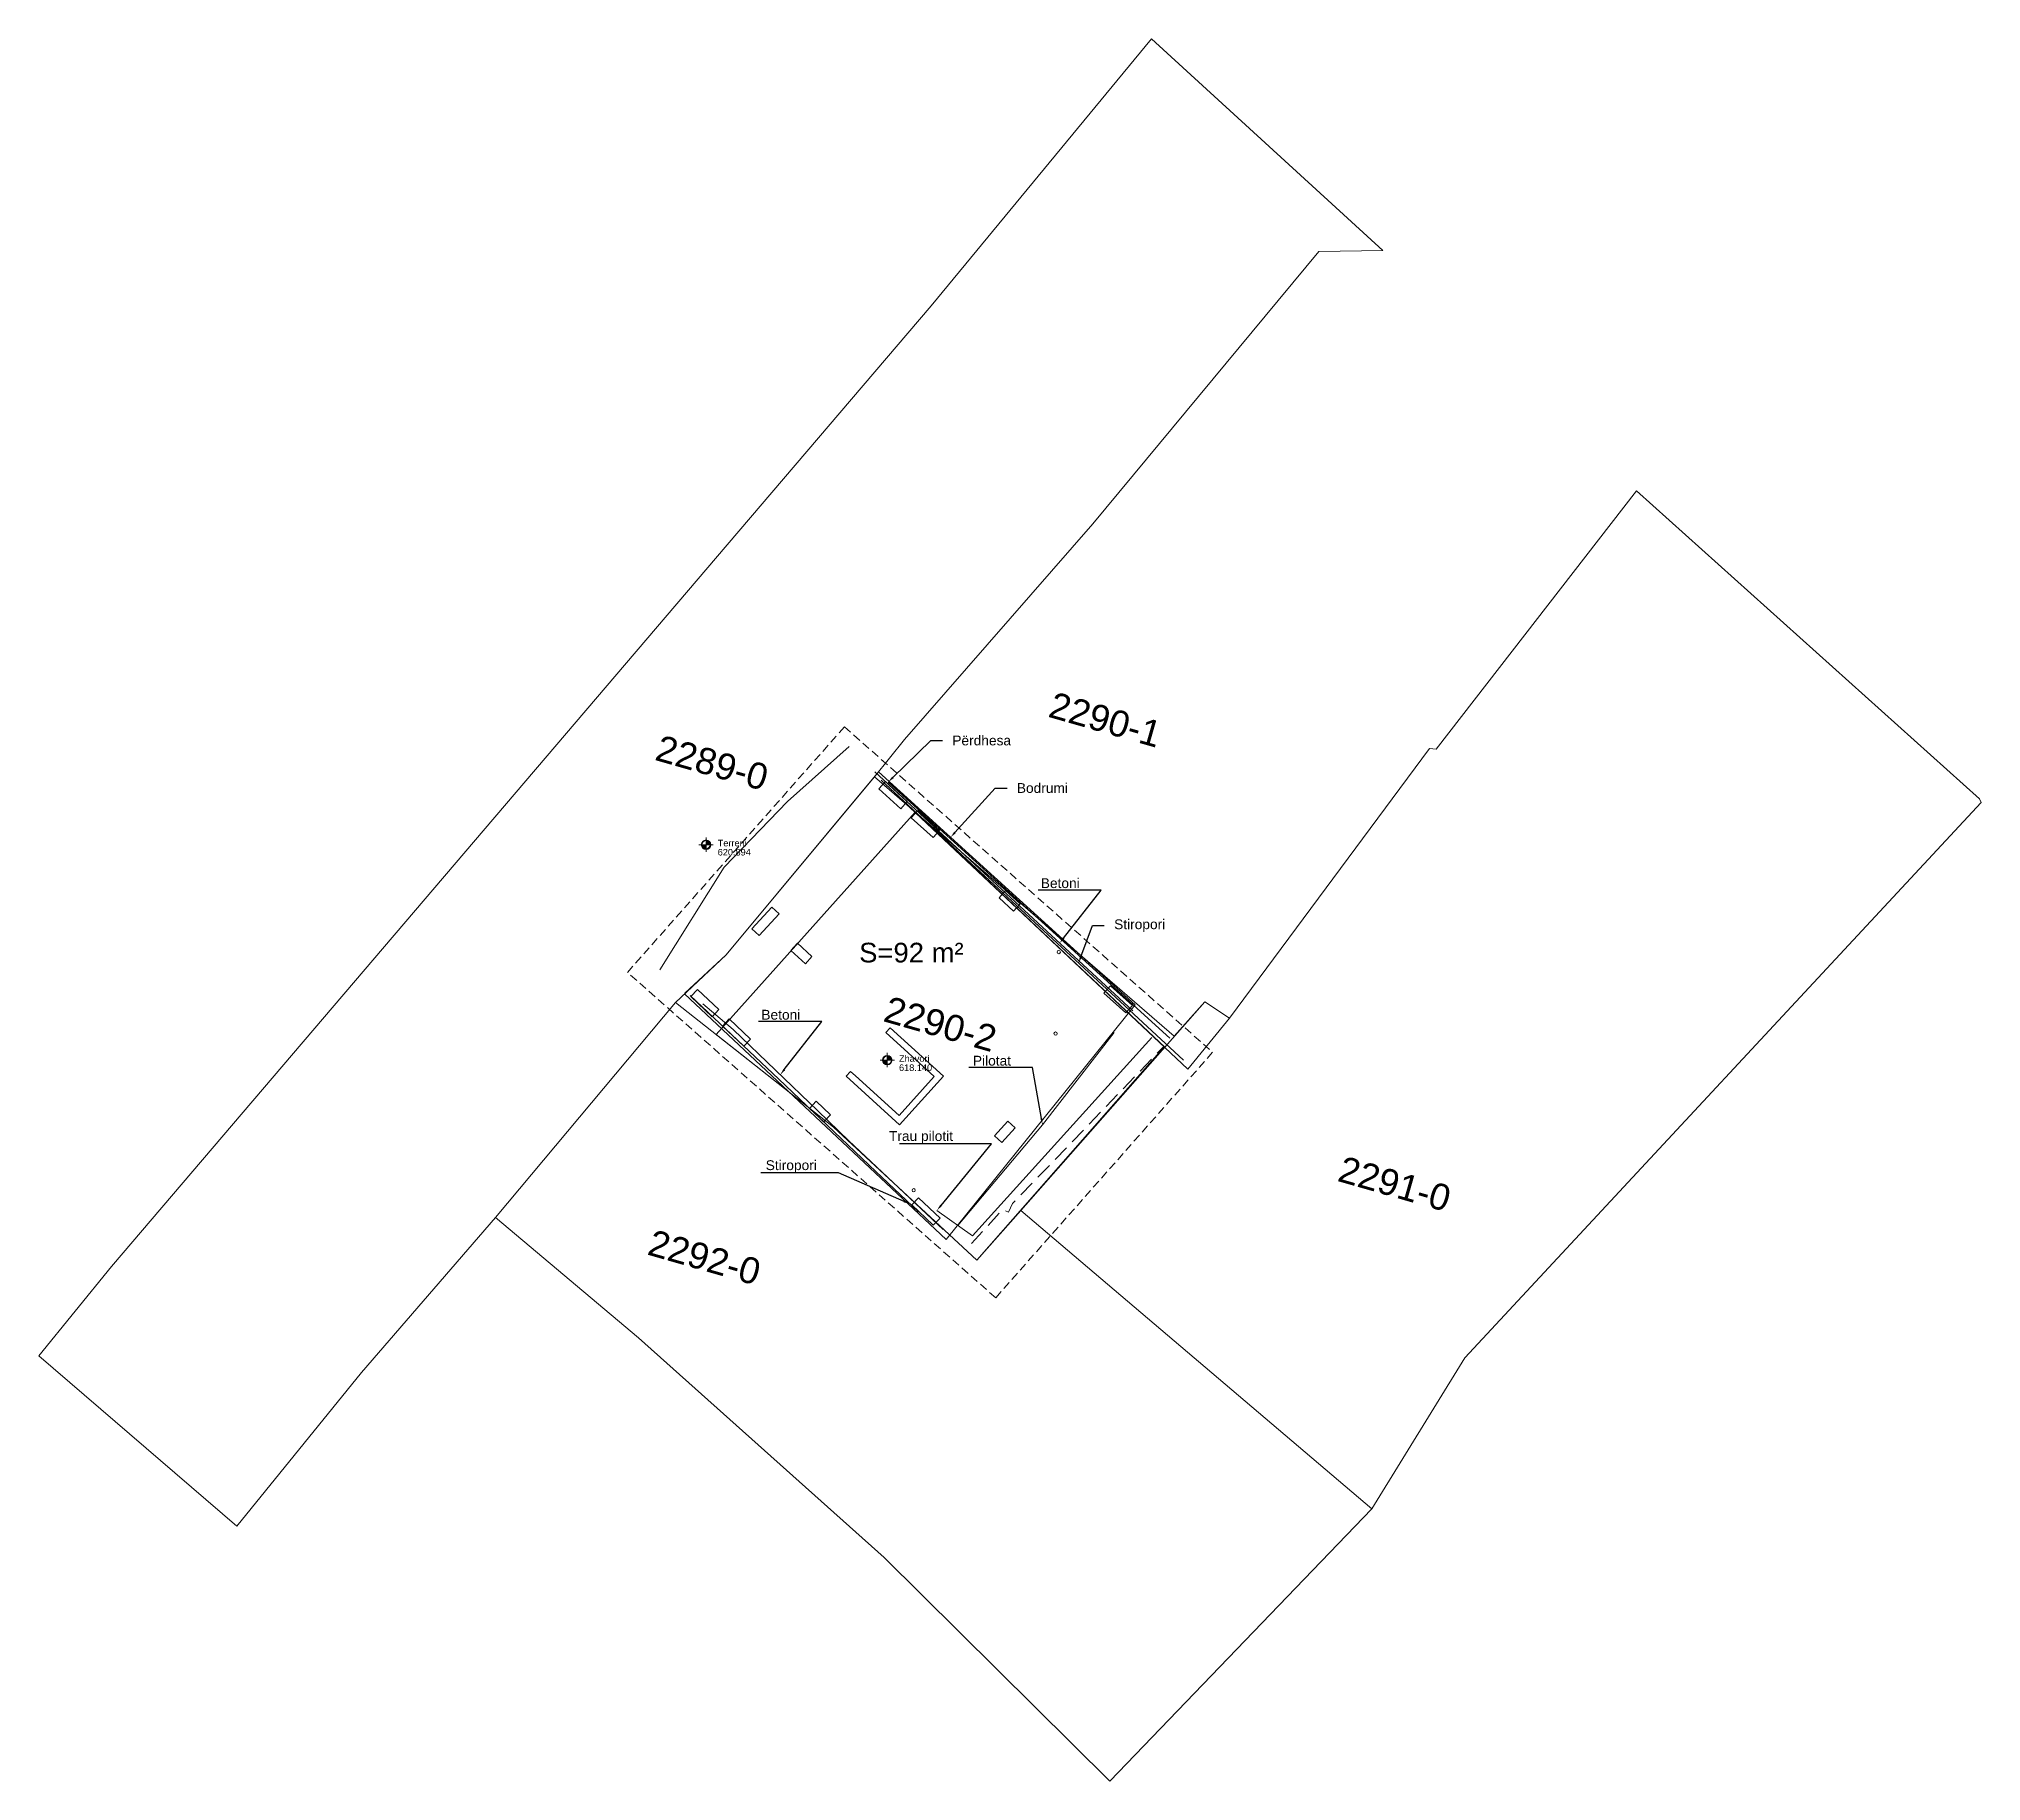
# Model space of a CAD drawing. Header units: metres. Extents: x 7512512.6 to 7512571.9, y 4692061.2 to 4692114.4.
import ezdxf
from ezdxf import colors
from ezdxf.entities.mleader import LeaderData, LeaderLine
from ezdxf.math import Vec2, Vec3

# ---------------------------------------------------------------- set-up
doc = ezdxf.new("R2010")
doc.units = ezdxf.units.M
doc.linetypes.add('DASHED', pattern=[0.75, 0.5, -0.25])
doc.linetypes.add('DASHED2', pattern=[0.375, 0.25, -0.125])
doc.layers.get('0').update_dxf_attribs({"lineweight": 0})
for name, color, linetype, lineweight in [('0_Pen_No__20', 1, 'Continuous', 0), ('AA SHTYLLAT', 1, 'Continuous', 0), ('bodrumi', 170, 'Continuous', 0), ('burimi', 1, 'Continuous', 0), ('burimi mod', 5, 'Continuous', 0), ('germimi vija', 64, 'Continuous', 0), ('Nr Parceles Baze', 7, 'Continuous', 0), ('parcela', 7, 'Continuous', 0), ('parcela baze', 7, 'Continuous', 0), ('perdhesa', 1, 'Continuous', 0), ('Pikat', 7, 'Continuous', 0), ('pilotat', 4, 'Continuous', 0), ('stiropori', 6, 'Continuous', 0), ('trau pilotit', 204, 'Continuous', 0)]:
    doc.layers.add(name, color=color, linetype=linetype, lineweight=lineweight)
doc.layers.add('betoni', color=7, linetype='Continuous', lineweight=0, true_color=0x878378)
doc.styles.get("Standard").update_dxf_attribs({"font": 'arial.ttf'})

msp = doc.modelspace()

# ---------------------------------------------------------------- hatches: boundary and pattern name
at = {"layer": 'Nr Parceles Baze'}
h = msp.add_hatch(color=256, dxfattribs=at)
h.dxf.hatch_style = 1
h.paths.add_polyline_path([(7512532.977, 4692089.896), (7512532.977, 4692089.769), (7512533.104, 4692089.769, 0.414214)])
h.paths.add_polyline_path([(7512532.977, 4692089.769), (7512532.85, 4692089.769, 0.414214), (7512532.977, 4692089.642)])
h = msp.add_hatch(color=256, dxfattribs=at)
h.dxf.hatch_style = 1
h.paths.add_polyline_path([(7512538.511, 4692083.32), (7512538.511, 4692083.193), (7512538.638, 4692083.193, 0.414214)])
h.paths.add_polyline_path([(7512538.511, 4692083.193), (7512538.384, 4692083.193, 0.414214), (7512538.511, 4692083.066)])

# ---------------------------------------------------------------- linework, layer by layer
at = {"color": 3, "linetype": 'DASHED2'}
msp.add_lwpolyline([(7512537.202, 4692093.366), (7512548.442, 4692083.433), (7512541.82, 4692075.94), (7512530.58, 4692085.873)], close=True, dxfattribs=at)
at = {"color": 5, "flags": 128}
msp.add_lwpolyline([(7512532.328, 4692085.234), (7512533.592, 4692086.406), (7512538.243, 4692091.994), (7512546.082, 4692084.885), (7512540.303, 4692077.718), (7512532.321, 4692085.214)], close=True, dxfattribs=at)
at = {"color": 6}
for centre in [(7512543.745, 4692086.491), (7512543.648, 4692084.002), (7512539.316, 4692079.224)]:
    msp.add_circle(centre, 0.05, dxfattribs=at)
at = {"layer": '0_Pen_No__20', "flags": 128}
msp.add_lwpolyline([(7512538.122, 4692091.836), (7512539.19, 4692090.911), (7512546.978, 4692083.586), (7512542.592, 4692078.606), (7512541.242, 4692077.086), (7512536.872, 4692081.146), (7512532.042, 4692084.956), (7512533.592, 4692086.406)], close=True, dxfattribs=at)
at = {"layer": 'AA SHTYLLAT'}
for points in [[(7512539.122, 4692091.088), (7512538.921, 4692090.866), (7512538.254, 4692091.47), (7512538.456, 4692091.693)], [(7512540.108, 4692090.207), (7512539.907, 4692089.984), (7512539.24, 4692090.589), (7512539.442, 4692090.811)], [(7512542.567, 4692087.964), (7512542.365, 4692087.742), (7512541.921, 4692088.145), (7512542.123, 4692088.367)], [(7512534.983, 4692087.863), (7512535.206, 4692087.661), (7512534.601, 4692086.994), (7512534.379, 4692087.196)], [(7512536.212, 4692086.356), (7512536.011, 4692086.134), (7512535.566, 4692086.537), (7512535.768, 4692086.759)], [(7512533.37, 4692084.736), (7512533.164, 4692084.518), (7512532.509, 4692085.135), (7512532.715, 4692085.353)], [(7512545.993, 4692084.858), (7512545.791, 4692084.635), (7512545.125, 4692085.24), (7512545.326, 4692085.462)], [(7512534.337, 4692083.835), (7512534.132, 4692083.617), (7512533.477, 4692084.234), (7512533.683, 4692084.453)], [(7512538.597, 4692084.182), (7512540.227, 4692082.704), (7512538.883, 4692081.223), (7512537.254, 4692082.701), (7512537.388, 4692082.849), (7512537.388, 4692082.849), (7512537.388, 4692082.849), (7512537.536, 4692082.714), (7512537.536, 4692082.714), (7512537.536, 4692082.714), (7512537.536, 4692082.714), (7512538.87, 4692081.505), (7512539.944, 4692082.691), (7512538.463, 4692084.034)], [(7512536.777, 4692081.525), (7512536.571, 4692081.306), (7512536.134, 4692081.718), (7512536.34, 4692081.936)], [(7512542.007, 4692080.684), (7512541.785, 4692080.885), (7512542.188, 4692081.33), (7512542.41, 4692081.128)], [(7512540.12, 4692078.373), (7512539.914, 4692078.155), (7512539.259, 4692078.772), (7512539.465, 4692078.99)]]:
    msp.add_lwpolyline(points, close=True, dxfattribs=at)
at = {"layer": 'betoni', "flags": 128}
for points, elevation in [([(7512538.13, 4692091.991), (7512546.003, 4692084.693)], 621.407), ([(7512537.336, 4692080.729), (7512536.388, 4692081.643), (7512533.802, 4692084.131), (7512532.88, 4692084.913)], 621.094), ([(7512537.336, 4692080.729), (7512540.213, 4692078.028)], 621.094)]:
    msp.add_lwpolyline(points, dxfattribs=dict(at, elevation=elevation))
at = {"layer": 'burimi', "flags": 128}
msp.add_lwpolyline([(7512541.242, 4692077.086), (7512536.872, 4692081.146), (7512533.284, 4692083.977), (7512539.364, 4692090.761), (7512546.966, 4692083.597)], close=True, dxfattribs=at)
at = {"layer": 'burimi mod', "color": 5, "flags": 128}
msp.add_lwpolyline([(7512539.19, 4692090.911), (7512547.688, 4692082.918), (7512548.952, 4692084.476)], dxfattribs=at)
at = {"layer": 'germimi vija', "elevation": -1.962, "flags": 128}
msp.add_lwpolyline([(7512531.563, 4692085.947), (7512533.534, 4692089.085), (7512535.462, 4692091.083), (7512537.349, 4692092.764)], dxfattribs=at)
at = {"layer": 'Nr Parceles Baze', "flags": 128}
for points in [[(7512532.977, 4692089.551), (7512532.977, 4692089.987)], [(7512533.195, 4692089.769), (7512532.758, 4692089.769)], [(7512538.511, 4692082.975), (7512538.511, 4692083.411)], [(7512538.729, 4692083.193), (7512538.293, 4692083.193)]]:
    msp.add_lwpolyline(points, dxfattribs=at)
at = {"layer": 'Nr Parceles Baze'}
for centre, radius in [((7512532.977, 4692089.769), 0.144), ((7512532.977, 4692089.769), 0.127), ((7512538.511, 4692083.193), 0.144), ((7512538.511, 4692083.193), 0.127)]:
    msp.add_circle(centre, radius, dxfattribs=at)
at = {"layer": 'parcela', "flags": 128}
for points in [[(7512553.633, 4692107.904), (7512551.683, 4692107.874), (7512544.782, 4692099.565), (7512539.032, 4692092.976), (7512538.122, 4692091.836), (7512533.592, 4692086.406), (7512532.042, 4692084.956), (7512526.552, 4692078.387), (7512522.461, 4692073.657), (7512518.651, 4692068.967), (7512512.611, 4692074.168), (7512514.832, 4692076.897), (7512533.622, 4692098.916), (7512539.853, 4692106.215), (7512546.573, 4692114.364), (7512553.633, 4692107.904)], [(7512571.902, 4692091.054), (7512556.141, 4692074.106), (7512553.301, 4692069.496), (7512542.592, 4692078.606), (7512548.202, 4692084.976), (7512548.952, 4692084.476), (7512555.062, 4692092.705), (7512555.262, 4692092.685), (7512561.382, 4692100.564), (7512571.852, 4692091.164), (7512571.902, 4692091.054)], [(7512553.301, 4692069.496), (7512545.301, 4692061.187), (7512538.411, 4692068.017), (7512530.921, 4692074.717), (7512526.552, 4692078.387), (7512532.042, 4692084.956), (7512536.872, 4692081.146), (7512541.242, 4692077.086), (7512542.592, 4692078.606), (7512553.301, 4692069.496)]]:
    msp.add_lwpolyline(points, dxfattribs=at)
at = {"layer": 'parcela baze', "flags": 128}
msp.add_lwpolyline([(7512548.202, 4692084.976), (7512542.592, 4692078.606), (7512541.242, 4692077.086), (7512536.872, 4692081.146), (7512532.042, 4692084.956), (7512533.592, 4692086.406), (7512538.122, 4692091.836), (7512547.27, 4692083.92), (7512548.202, 4692084.976)], dxfattribs=at)
msp.add_lwpolyline([(7512548.202, 4692084.976), (7512542.592, 4692078.606), (7512541.242, 4692077.086), (7512536.872, 4692081.146), (7512532.042, 4692084.956), (7512533.592, 4692086.406), (7512538.122, 4692091.836), (7512547.27, 4692083.92), (7512548.202, 4692084.976)], dxfattribs=at)
at = {"layer": 'perdhesa', "elevation": 624.09, "flags": 128}
msp.add_lwpolyline([(7512538.54, 4692091.682), (7512547.133, 4692083.859)], dxfattribs=at)
at = {"layer": 'pilotat', "elevation": 620.096, "flags": 128}
msp.add_lwpolyline([(7512540.665, 4692078.151), (7512543.249, 4692081.215), (7512545.436, 4692084.039)], dxfattribs=at)
at = {"layer": 'stiropori', "flags": 128}
for points, elevation in [([(7512547.556, 4692083.189), (7512538.32, 4692091.741)], 632.863), ([(7512539.462, 4692078.563), (7512538.165, 4692079.799), (7512535.195, 4692082.608), (7512532.491, 4692085.168)], 630.603)]:
    msp.add_lwpolyline(points, dxfattribs=dict(at, elevation=elevation))
at = {"layer": 'trau pilotit', "elevation": 621.792, "flags": 128}
msp.add_lwpolyline([(7512540.026, 4692078.607), (7512541.115, 4692077.829), (7512546.591, 4692083.88)], dxfattribs=at)
at = {"layer": 'trau pilotit', "linetype": 'DASHED', "elevation": 622.189, "flags": 128}
msp.add_lwpolyline([(7512541.085, 4692077.595), (7512542.021, 4692078.628), (7512542.208, 4692078.556), (7512542.336, 4692078.814), (7512546.942, 4692083.599)], dxfattribs=at)

# ---------------------------------------------------------------- texts
at = {"layer": 'Nr Parceles Baze'}
for s, p in [('2290-1', (7512543.387, 4692093.68)), ('2289-0', (7512531.381, 4692092.364)), ('2290-2', (7512538.352, 4692084.39)), ('2291-0', (7512552.218, 4692079.513)), ('2292-0', (7512531.149, 4692077.268))]:
    msp.add_text(s, height=0.8, rotation=344.03898, dxfattribs=at).set_placement(p)
for s, p in [('Terreni', (7512533.335, 4692089.718)), ('620.894', (7512533.334, 4692089.439)), ('Zhavori', (7512538.869, 4692083.142)), ('618.140', (7512538.869, 4692082.863))]:
    msp.add_text(s, height=0.2, dxfattribs=at).set_placement(p)
at = {"layer": 'Pikat', "insert": (7512537.651, 4692086.167), "char_height": 0.6, "attachment_point": 7}
msp.add_mtext('S=92 m²', dxfattribs=at)

# ---------------------------------------------------------------- leaders
at = {"layer": 'betoni'}
ml = msp.add_multileader_mtext('Standard', dxfattribs=at)
ml.set_content('Betoni', color=256)
ml.set_leader_properties()
ml.build(insert=Vec2(0, 0))
ml.multileader.update_dxf_attribs({"text_right_attachment_type": 6, "dogleg_length": 0.36, "arrow_head_size": 0.2})
ctx = ml.context
ctx.base_point, ctx.char_height, ctx.arrow_head_size, ctx.landing_gap_size, ctx.plane_origin = Vec3(7512542.955, 4692088.593, 621.407), 0.3, 0.2, 0.3, Vec3(7512543.771, 4692086.762, 621.407)
ctx.right_attachment, ctx.text_align_type = 6, 2
notes = []
notes.append((ctx, [(1, (1, 1, 0), (7512545.044, 4692088.385, 621.407), (-1, 0), 0.36, [(0, [(7512543.771, 4692086.762, 621.407)], 0, [])])]))
ctx.mtext.insert, ctx.mtext.alignment, ctx.mtext.flow_direction = Vec3(7512544.384, 4692088.745, 621.407), 3, 5
ml = msp.add_multileader_mtext('Standard', dxfattribs=at)
ml.set_content('Betoni', color=256)
ml.set_leader_properties()
ml.build(insert=Vec2(0, 0))
ml.multileader.update_dxf_attribs({"text_right_attachment_type": 6, "dogleg_length": 0.36, "arrow_head_size": 0.2})
ctx = ml.context
ctx.base_point, ctx.char_height, ctx.arrow_head_size, ctx.landing_gap_size, ctx.plane_origin = Vec3(7512534.426, 4692084.577, 621.094), 0.3, 0.2, 0.3, Vec3(7512535.242, 4692082.746, 621.094)
ctx.right_attachment, ctx.text_align_type = 6, 2
notes.append((ctx, [(1, (1, 1, 0), (7512536.515, 4692084.369, 621.094), (-1, 0), 0.36, [(0, [(7512535.242, 4692082.746, 621.094)], 0, [])])]))
ctx.mtext.insert, ctx.mtext.alignment, ctx.mtext.flow_direction = Vec3(7512535.855, 4692084.729, 621.094), 3, 5
at = {"layer": 'bodrumi'}
ml = msp.add_multileader_mtext('Standard', dxfattribs=at)
ml.set_content('Bodrumi', color=256)
ml.set_leader_properties()
ml.build(insert=Vec2(0, 0))
ml.multileader.update_dxf_attribs({"text_right_attachment_type": 6, "dogleg_length": 0.36, "arrow_head_size": 0.2})
ctx = ml.context
ctx.base_point, ctx.char_height, ctx.arrow_head_size, ctx.landing_gap_size, ctx.plane_origin = Vec3(7512542.165, 4692091.497, 620.409), 0.3, 0.2, 0.3, Vec3(7512540.443, 4692089.995, 620.409)
ctx.right_attachment = 6
notes.append((ctx, [(0, (1, 1, 0), (7512541.805, 4692091.497, 620.409), (1, 0), 0.36, [(0, [(7512540.443, 4692089.995, 620.409)], 0, [])])]))
ctx.mtext.insert, ctx.mtext.flow_direction = Vec3(7512542.465, 4692091.649, 620.409), 5
at = {"layer": 'perdhesa'}
ml = msp.add_multileader_mtext('Standard', dxfattribs=at)
ml.set_content('Përdhesa', color=256)
ml.set_leader_properties()
ml.build(insert=Vec2(0, 0))
ml.multileader.update_dxf_attribs({"text_right_attachment_type": 6, "dogleg_length": 0.36, "arrow_head_size": 0.2})
ctx = ml.context
ctx.base_point, ctx.char_height, ctx.arrow_head_size, ctx.landing_gap_size, ctx.plane_origin = Vec3(7512540.195, 4692092.947, 624.09), 0.3, 0.2, 0.3, Vec3(7512538.54, 4692091.682, 624.09)
ctx.right_attachment = 6
notes.append((ctx, [(0, (1, 1, 0), (7512539.835, 4692092.947, 624.09), (1, 0), 0.36, [(0, [(7512538.54, 4692091.682, 624.09)], 0, [])])]))
ctx.mtext.insert, ctx.mtext.flow_direction = Vec3(7512540.495, 4692093.1, 624.09), 5
at = {"layer": 'pilotat'}
ml = msp.add_multileader_mtext('Standard', dxfattribs=at)
ml.set_content('Pilotat', color=256)
ml.set_leader_properties()
ml.build(insert=Vec2(0, 0))
ml.multileader.update_dxf_attribs({"text_right_attachment_type": 6, "dogleg_length": 0.36, "arrow_head_size": 0.2})
ctx = ml.context
ctx.base_point, ctx.char_height, ctx.arrow_head_size, ctx.landing_gap_size, ctx.plane_origin = Vec3(7512540.602, 4692083.176, 620.096), 0.3, 0.2, 0.3, Vec3(7512543.249, 4692081.215, 620.096)
ctx.right_attachment, ctx.text_align_type = 6, 2
notes.append((ctx, [(0, (1, 1, 0), (7512542.948, 4692082.966, 620.096), (-1, 0), 0.36, [(0, [(7512543.249, 4692081.215, 620.096)], 0, [])])]))
ctx.mtext.insert, ctx.mtext.alignment, ctx.mtext.flow_direction = Vec3(7512542.288, 4692083.326, 620.096), 3, 5
at = {"layer": 'stiropori'}
ml = msp.add_multileader_mtext('Standard', dxfattribs=at)
ml.set_content('Stiropori', color=256)
ml.set_leader_properties()
ml.build(insert=Vec2(0, 0))
ml.multileader.update_dxf_attribs({"text_right_attachment_type": 6, "dogleg_length": 0.36, "arrow_head_size": 0.2})
ctx = ml.context
ctx.base_point, ctx.char_height, ctx.arrow_head_size, ctx.landing_gap_size, ctx.plane_origin = Vec3(7512545.135, 4692087.298, 632.863), 0.3, 0.2, 0.3, Vec3(7512544.351, 4692086.157, 632.863)
ctx.right_attachment = 6
notes.append((ctx, [(0, (1, 1, 0), (7512544.775, 4692087.298, 632.863), (1, 0), 0.36, [(0, [(7512544.351, 4692086.157, 632.863)], 0, [])])]))
ctx.mtext.insert, ctx.mtext.flow_direction = Vec3(7512545.435, 4692087.49, 632.863), 5
ml = msp.add_multileader_mtext('Standard', dxfattribs=at)
ml.set_content('Stiropori', color=256)
ml.set_leader_properties()
ml.build(insert=Vec2(0, 0))
ml.multileader.update_dxf_attribs({"text_right_attachment_type": 6, "dogleg_length": 0.36, "arrow_head_size": 0.2})
ctx = ml.context
ctx.base_point, ctx.char_height, ctx.arrow_head_size, ctx.landing_gap_size, ctx.plane_origin = Vec3(7512534.547, 4692079.945, 630.603), 0.3, 0.2, 0.3, Vec3(7512539.209, 4692078.804, 630.603)
ctx.right_attachment, ctx.text_align_type = 6, 2
notes.append((ctx, [(1, (1, 1, 0), (7512537.02, 4692079.753, 630.603), (-1, 0), 0.36, [(0, [(7512539.209, 4692078.804, 630.603)], 0, [])])]))
ctx.mtext.insert, ctx.mtext.alignment, ctx.mtext.flow_direction = Vec3(7512536.36, 4692080.137, 630.603), 3, 5
at = {"layer": 'trau pilotit'}
ml = msp.add_multileader_mtext('Standard', dxfattribs=at)
ml.set_content('Trau pilotit', color=256)
ml.set_leader_properties()
ml.build(insert=Vec2(0, 0))
ml.multileader.update_dxf_attribs({"text_right_attachment_type": 6, "dogleg_length": 0.36, "arrow_head_size": 0.2})
ctx = ml.context
ctx.base_point, ctx.char_height, ctx.arrow_head_size, ctx.landing_gap_size, ctx.plane_origin = Vec3(7512538.275, 4692080.834, 621.792), 0.3, 0.2, 0.3, Vec3(7512540.026, 4692078.607, 621.792)
ctx.right_attachment, ctx.text_align_type = 6, 2
notes.append((ctx, [(1, (1, 1, 0), (7512541.692, 4692080.634, 621.792), (-1, 0), 0.36, [(0, [(7512540.026, 4692078.607, 621.792)], 0, [])])]))
ctx.mtext.insert, ctx.mtext.alignment, ctx.mtext.flow_direction = Vec3(7512540.518, 4692081.026, 621.792), 3, 5
for ctx, leaders in notes:
    for number, flags, end, landing, length, lines in leaders:
        leader = LeaderData()
        leader.index, (leader.has_last_leader_line, leader.has_dogleg_vector, leader.attachment_direction) = number, flags
        leader.last_leader_point, leader.dogleg_vector, leader.dogleg_length = Vec3(end), Vec3(landing), length
        for number, points, colour, breaks in lines:
            line = LeaderLine()
            line.index, line.vertices, line.color, line.breaks = number, Vec3.list(points), colors.encode_raw_color(colour), breaks
            leader.lines.append(line)
        ctx.leaders.append(leader)

doc.saveas('drawing.dxf')
